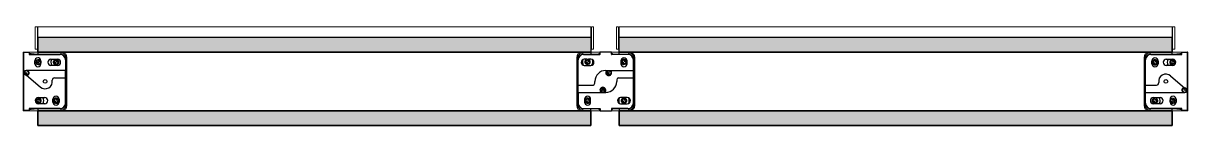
# Model space of a CAD drawing. Header units: inches. Extents: x -1.4 to 38.6, y 7.7 to 11.1.
import ezdxf

# ---------------------------------------------------------------- set-up
doc = ezdxf.new("R2010")
doc.units = ezdxf.units.IN
doc.header["$MEASUREMENT"] = 0
doc.layers.get('0').update_dxf_attribs({"true_color": 0xc2ced6})
for name, color, linetype, lineweight in [('ANTENNA_CLIP', 7, 'Continuous', 15), ('FABRIC-ROLL', 7, 'Continuous', 30), ('HEMBAR', 7, 'Continuous', 9), ('HEMBAR-ENDCAP', 7, 'Continuous', 9), ('SHADE-BRACKET', 7, 'Continuous', 30), ('SUB-BRACKET', 7, 'Continuous', 18)]:
    doc.layers.add(name, color=color, linetype=linetype, lineweight=lineweight)

# ---------------------------------------------------------------- blocks, each defined once
blk = doc.blocks.new('SUB-BRACKET-085606')
at = {"layer": 'SUB-BRACKET', "linetype": 'Continuous'}
for p, q in [((-1.223, 10.195), (-0.111, 10.195)), ((-1.223, 10.195), (-1.223, 10.128)), ((-0.973, 10.125), (-1.223, 10.165)), ((-1.215, 10.158), (-1.176, 10.158)), ((-1.215, 10.156), (-1.164, 10.156)), ((-1.215, 10.12), (-0.161, 10.12)), ((-1.192, 10.16), (-1.192, 10.158)), ((-0.141, 10.125), (-0.973, 10.125)), ((-0.255, 10.125), (-0.255, 10.12)), ((-0.169, 10.125), (-0.169, 10.12)), ((-0.141, 10.131), (-0.141, 10.125)), ((0.077, 10.007), (0.077, 8.383)), ((17.586, 8.383), (17.586, 10.007)), ((17.774, 10.195), (18.386, 10.195)), ((17.804, 10.125), (17.804, 10.131)), ((17.804, 10.125), (18.327, 10.125)), ((17.826, 10.12), (17.826, 10.125)), ((18.386, 10.165), (18.327, 10.125)), ((18.372, 10.156), (18.378, 10.156)), ((18.375, 10.158), (18.378, 10.158)), ((18.386, 10.128), (18.386, 10.195)), ((18.786, 10.195), (19.398, 10.195)), ((18.845, 10.125), (18.786, 10.165)), ((18.797, 10.158), (18.794, 10.158)), ((18.8, 10.156), (18.794, 10.156)), ((19.368, 10.125), (18.845, 10.125)), ((19.368, 10.131), (19.368, 10.125)), ((19.586, 10.007), (19.586, 8.383)), ((37.075, 8.383), (37.075, 10.007)), ((37.263, 10.195), (38.375, 10.195)), ((37.293, 10.125), (37.293, 10.131)), ((37.293, 10.125), (38.125, 10.125)), ((37.313, 10.12), (38.367, 10.12)), ((37.322, 10.125), (37.322, 10.12)), ((37.407, 10.12), (37.407, 10.125)), ((38.375, 10.165), (38.125, 10.125)), ((38.316, 10.156), (38.367, 10.156)), ((38.328, 10.158), (38.367, 10.158)), ((38.344, 10.158), (38.344, 10.16)), ((38.375, 10.128), (38.375, 10.195)), ((0.027, 8.458), (0.027, 9.932)), ((0.047, 9.977), (0.047, 8.413)), ((17.616, 8.413), (17.616, 9.977)), ((19.556, 9.977), (19.556, 8.413)), ((37.105, 8.413), (37.105, 9.977)), ((37.125, 8.458), (37.125, 9.932)), ((-1.223, 8.225), (-0.973, 8.265)), ((-1.223, 8.262), (-1.223, 8.195)), ((-0.111, 8.195), (-1.223, 8.195)), ((-0.161, 8.27), (-1.215, 8.27)), ((-1.164, 8.235), (-1.215, 8.235)), ((-1.176, 8.233), (-1.215, 8.233)), ((-1.192, 8.233), (-1.192, 8.23)), ((-0.141, 8.265), (-0.973, 8.265)), ((-0.255, 8.27), (-0.255, 8.265)), ((-0.169, 8.265), (-0.169, 8.27)), ((-0.141, 8.265), (-0.141, 8.259)), ((18.386, 8.195), (17.774, 8.195)), ((17.804, 8.265), (18.327, 8.265)), ((17.804, 8.259), (17.804, 8.265)), ((18.327, 8.265), (18.386, 8.225)), ((18.372, 8.235), (18.378, 8.235)), ((18.375, 8.233), (18.378, 8.233)), ((18.786, 8.225), (18.845, 8.265)), ((19.398, 8.195), (18.786, 8.195)), ((18.8, 8.235), (18.794, 8.235)), ((18.797, 8.233), (18.794, 8.233)), ((19.368, 8.265), (18.845, 8.265)), ((19.254, 8.27), (19.254, 8.265)), ((19.368, 8.265), (19.368, 8.259)), ((38.375, 8.195), (37.263, 8.195)), ((37.293, 8.265), (38.125, 8.265)), ((37.293, 8.259), (37.293, 8.265)), ((38.367, 8.27), (37.313, 8.27)), ((37.322, 8.265), (37.322, 8.27)), ((37.407, 8.265), (37.407, 8.27)), ((38.125, 8.265), (38.375, 8.225)), ((38.367, 8.235), (38.316, 8.235)), ((38.367, 8.233), (38.328, 8.233)), ((38.344, 8.23), (38.344, 8.233)), ((38.375, 8.195), (38.375, 8.262))]:
    blk.add_line(p, q, dxfattribs=at)
for centre, radius, start, end in [((-1.215, 10.166), 0.00999, 216.8482, 270.0306), ((-1.215, 10.128), 0.008, 180, 270), ((-1.215, 10.166), 0.008, 202.5, 270), ((-0.161, 9.932), 0.188, 0, 90), ((-0.11, 10.131), 0.031, 78.612, 180), ((-0.111, 10.007), 0.188, 0, 90), ((-0.141, 9.977), 0.188, 0, 78.612), ((17.774, 10.007), 0.188, 90, 180), ((17.804, 9.977), 0.188, 101.388, 180), ((17.773, 10.131), 0.031, 0, 101.388), ((18.378, 10.166), 0.008, 269.9999, 337.5), ((18.378, 10.166), 0.01, 270.0013, 323.1301), ((18.378, 10.128), 0.008, 270, 0), ((18.794, 10.166), 0.01, 216.8699, 270), ((18.794, 10.166), 0.008, 202.5, 270), ((19.399, 10.131), 0.031, 78.612, 180), ((19.398, 10.007), 0.188, 0, 90), ((19.368, 9.977), 0.188, 0, 78.612), ((37.263, 10.007), 0.188, 90, 180), ((37.293, 9.977), 0.188, 101.388, 180), ((37.313, 9.932), 0.188, 90, 180), ((37.262, 10.131), 0.031, 0, 101.388), ((38.367, 10.166), 0.008, 270, 337.5), ((38.367, 10.166), 0.0101, 270.0763, 287.8473), ((38.367, 10.128), 0.008, 270, 0), ((38.367, 10.166), 0.01, 287.9693, 305.4192), ((38.367, 10.166), 0.0101, 305.4985, 323.0626), ((-0.161, 8.458), 0.188, 270, 0), ((-0.141, 8.413), 0.188, 281.388, 0), ((17.804, 8.413), 0.188, 180, 258.612), ((19.368, 8.413), 0.188, 281.388, 0), ((37.293, 8.413), 0.188, 180, 258.612), ((37.313, 8.458), 0.188, 180, 270), ((-1.215, 8.262), 0.008, 90, 180), ((-1.215, 8.225), 0.0101, 125.4985, 143.0626), ((-1.215, 8.225), 0.008, 90, 157.5), ((-1.215, 8.225), 0.01, 107.9693, 125.4192), ((-1.215, 8.225), 0.0101, 90.0763, 107.8473), ((-0.11, 8.259), 0.031, 180, 281.388), ((-0.111, 8.383), 0.188, 270, 0), ((17.774, 8.383), 0.188, 180, 270), ((17.773, 8.259), 0.031, 258.612, 0), ((18.378, 8.225), 0.01, 36.8699, 90), ((18.378, 8.225), 0.008, 22.5, 89.9963), ((18.794, 8.225), 0.0101, 125.5005, 143.0625), ((18.794, 8.225), 0.008, 90, 157.5), ((18.794, 8.225), 0.01, 107.9714, 125.4216), ((18.794, 8.225), 0.0101, 90.076, 107.8486), ((19.399, 8.259), 0.031, 180, 281.388), ((19.398, 8.383), 0.188, 270, 0), ((37.263, 8.383), 0.188, 180, 270), ((37.262, 8.259), 0.031, 258.612, 0), ((38.367, 8.262), 0.008, 0, 90), ((38.367, 8.225), 0.00999, 36.8482, 90.0306), ((38.367, 8.225), 0.008, 22.5, 90)]:
    blk.add_arc(centre, radius, start, end, dxfattribs=at)
blk = doc.blocks.new('SCREWS-085606')
at = {"layer": 'ANTENNA_CLIP', "linetype": 'Continuous'}
for p, q in [((-0.992, 9.87), (-0.992, 9.862)), ((-0.901, 9.839), (-0.954, 9.839)), ((-0.915, 9.798), (-0.901, 9.839)), ((-0.881, 9.91), (-0.896, 9.869)), ((-0.896, 9.869), (-0.842, 9.869)), ((-0.392, 9.87), (-0.392, 9.862)), ((-0.301, 9.839), (-0.354, 9.839)), ((-0.315, 9.798), (-0.301, 9.839)), ((-0.281, 9.91), (-0.296, 9.869)), ((-0.296, 9.869), (-0.242, 9.869)), ((17.867, 9.88), (17.867, 9.872)), ((17.959, 9.849), (17.905, 9.849)), ((17.944, 9.809), (17.959, 9.849)), ((17.978, 9.92), (17.964, 9.879)), ((17.964, 9.879), (18.017, 9.879)), ((19.117, 9.88), (19.117, 9.872)), ((19.209, 9.849), (19.155, 9.849)), ((19.194, 9.809), (19.209, 9.849)), ((19.228, 9.92), (19.214, 9.879)), ((19.214, 9.879), (19.267, 9.879)), ((37.448, 9.836), (37.394, 9.836)), ((37.433, 9.796), (37.448, 9.836)), ((37.467, 9.907), (37.453, 9.866)), ((37.453, 9.866), (37.507, 9.866)), ((38.048, 9.836), (37.994, 9.836)), ((38.033, 9.796), (38.048, 9.836)), ((38.067, 9.907), (38.053, 9.866)), ((38.053, 9.866), (38.107, 9.866)), ((38.144, 9.836), (38.144, 9.843)), ((-0.992, 8.555), (-0.992, 8.547)), ((-0.901, 8.524), (-0.954, 8.524)), ((-0.915, 8.483), (-0.901, 8.524)), ((-0.881, 8.595), (-0.896, 8.554)), ((-0.896, 8.554), (-0.842, 8.554)), ((-0.392, 8.555), (-0.392, 8.547)), ((-0.301, 8.524), (-0.354, 8.524)), ((-0.315, 8.483), (-0.301, 8.524)), ((-0.281, 8.595), (-0.296, 8.554)), ((-0.296, 8.554), (-0.242, 8.554)), ((17.867, 8.555), (17.867, 8.547)), ((17.959, 8.524), (17.905, 8.524)), ((17.944, 8.484), (17.959, 8.524)), ((17.978, 8.595), (17.964, 8.554)), ((17.964, 8.554), (18.017, 8.554)), ((19.117, 8.555), (19.117, 8.547)), ((19.209, 8.524), (19.155, 8.524)), ((19.194, 8.484), (19.209, 8.524)), ((19.228, 8.595), (19.214, 8.554)), ((19.214, 8.554), (19.267, 8.554)), ((37.448, 8.521), (37.394, 8.521)), ((37.433, 8.481), (37.448, 8.521)), ((37.467, 8.592), (37.453, 8.551)), ((37.453, 8.551), (37.507, 8.551)), ((37.544, 8.521), (37.544, 8.528)), ((38.048, 8.521), (37.994, 8.521)), ((38.033, 8.481), (38.048, 8.521)), ((38.067, 8.592), (38.053, 8.551)), ((38.053, 8.551), (38.107, 8.551)), ((38.144, 8.521), (38.144, 8.528))]:
    blk.add_line(p, q, dxfattribs=at)
for centre in [(-0.898, 9.854), (-0.298, 9.854), (17.961, 9.864), (19.211, 9.864), (37.45, 9.851), (38.05, 9.851), (-0.898, 8.539), (-0.298, 8.539), (17.961, 8.539), (19.211, 8.539), (37.45, 8.536), (38.05, 8.536)]:
    blk.add_circle(centre, 0.0583, dxfattribs=at)
for centre, radius, start, end in [((-0.898, 9.854), 0.095, 170.4553, 170.4451), ((-0.897, 9.86), 0.0956, 178.7059, 183.459), ((-0.878, 9.854), 0.075, 136.0155, 151.1786), ((-0.891, 9.853), 0.0672, 96.1649, 127.7685), ((-0.891, 9.852), 0.0676, 79.1431, 96.1661), ((-0.298, 9.854), 0.095, 170.4553, 170.4451), ((-0.297, 9.86), 0.0956, 178.7059, 183.459), ((-0.278, 9.854), 0.075, 136.0155, 151.1786), ((-0.291, 9.853), 0.0672, 96.1649, 127.7685), ((-0.291, 9.852), 0.0676, 79.1431, 96.1661), ((17.961, 9.864), 0.095, 170.4553, 170.4451), ((17.963, 9.87), 0.0956, 178.7059, 183.459), ((17.981, 9.864), 0.075, 136.0155, 151.1786), ((17.968, 9.863), 0.0672, 96.1649, 127.7685), ((17.968, 9.863), 0.0676, 79.1431, 96.1661), ((19.211, 9.864), 0.095, 170.4553, 170.4451), ((19.213, 9.87), 0.0956, 178.7059, 183.459), ((19.231, 9.864), 0.075, 136.0155, 151.1786), ((19.218, 9.863), 0.0672, 96.1649, 127.7685), ((19.218, 9.863), 0.0676, 79.1431, 96.1661), ((37.45, 9.851), 0.095, 350.4553, 350.4451), ((37.443, 9.853), 0.0676, 259.1431, 276.1661), ((37.443, 9.852), 0.0672, 276.1649, 307.7685), ((37.43, 9.851), 0.075, 316.0155, 331.1786), ((38.05, 9.851), 0.095, 350.4553, 350.4451), ((38.043, 9.853), 0.0676, 259.1431, 276.1661), ((38.043, 9.852), 0.0672, 276.1649, 307.7685), ((38.03, 9.851), 0.075, 316.0155, 331.1786), ((38.049, 9.846), 0.0956, 358.7059, 3.459), ((-0.898, 8.539), 0.095, 170.4553, 170.4451), ((-0.897, 8.545), 0.0956, 178.7059, 183.459), ((-0.878, 8.539), 0.075, 136.0155, 151.1786), ((-0.891, 8.538), 0.0672, 96.1649, 127.7685), ((-0.891, 8.537), 0.0676, 79.1431, 96.1661), ((-0.298, 8.539), 0.095, 170.4553, 170.4451), ((-0.297, 8.545), 0.0956, 178.7059, 183.459), ((-0.278, 8.539), 0.075, 136.0155, 151.1786), ((-0.291, 8.538), 0.0672, 96.1649, 127.7685), ((-0.291, 8.537), 0.0676, 79.1431, 96.1661), ((17.961, 8.539), 0.095, 170.4553, 170.4451), ((17.963, 8.545), 0.0956, 178.7059, 183.459), ((17.981, 8.539), 0.075, 136.0155, 151.1786), ((17.968, 8.538), 0.0672, 96.1649, 127.7685), ((17.968, 8.538), 0.0676, 79.1431, 96.1661), ((19.211, 8.539), 0.095, 170.4553, 170.4451), ((19.213, 8.545), 0.0956, 178.7059, 183.459), ((19.231, 8.539), 0.075, 136.0155, 151.1786), ((19.218, 8.538), 0.0672, 96.1649, 127.7685), ((19.218, 8.538), 0.0676, 79.1431, 96.1661), ((37.45, 8.536), 0.095, 350.4553, 350.4451), ((37.443, 8.538), 0.0676, 259.1431, 276.1661), ((37.443, 8.537), 0.0672, 276.1649, 307.7685), ((37.43, 8.536), 0.075, 316.0155, 331.1786), ((37.449, 8.531), 0.0956, 358.7059, 3.459), ((38.05, 8.536), 0.095, 350.4553, 350.4451), ((38.043, 8.538), 0.0676, 259.1431, 276.1661), ((38.043, 8.537), 0.0672, 276.1649, 307.7685), ((38.03, 8.536), 0.075, 316.0155, 331.1786), ((38.049, 8.531), 0.0956, 358.7059, 3.459)]:
    blk.add_arc(centre, radius, start, end, dxfattribs=at)
for points, knots in [([(-0.992, 9.854), (-0.992, 9.848), (-0.99, 9.836), (-0.984, 9.82), (-0.975, 9.805), (-0.963, 9.792), (-0.949, 9.781), (-0.933, 9.774), (-0.916, 9.77), (-0.904, 9.769), (-0.898, 9.77)], [0, 0, 0, 0, 0.125025, 0.250061, 0.37504, 0.50004, 0.625061, 0.750076, 0.875084, 1, 1, 1, 1]), ([(-0.971, 9.854), (-0.973, 9.86), (-0.975, 9.874), (-0.973, 9.894), (-0.966, 9.914), (-0.959, 9.925), (-0.954, 9.93)], [0, 0, 0, 0, 0.249043, 0.498197, 0.748334, 1, 1, 1, 1]), ([(-0.946, 9.82), (-0.949, 9.822), (-0.954, 9.827), (-0.962, 9.834), (-0.967, 9.844), (-0.97, 9.85), (-0.971, 9.854)], [0, 0, 0, 0, 0.246874, 0.495823, 0.74686, 1, 1, 1, 1]), ([(-0.898, 9.77), (-0.893, 9.77), (-0.883, 9.772), (-0.87, 9.777), (-0.861, 9.782), (-0.855, 9.786), (-0.849, 9.791), (-0.841, 9.798), (-0.834, 9.809), (-0.827, 9.823), (-0.824, 9.838), (-0.823, 9.849), (-0.824, 9.854)], [0, 0, 0, 0, 0.124968, 0.250002, 0.312578, 0.375175, 0.43776, 0.500333, 0.625286, 0.750176, 0.875075, 1, 1, 1, 1]), ([(-0.824, 9.854), (-0.824, 9.858), (-0.825, 9.865), (-0.828, 9.877), (-0.832, 9.887), (-0.839, 9.896), (-0.847, 9.905), (-0.857, 9.911), (-0.867, 9.916), (-0.874, 9.918), (-0.878, 9.919)], [0, 0, 0, 0, 0.125316, 0.250654, 0.375832, 0.500903, 0.625844, 0.750633, 0.875384, 1, 1, 1, 1]), ([(-0.392, 9.854), (-0.392, 9.848), (-0.39, 9.836), (-0.384, 9.82), (-0.375, 9.805), (-0.363, 9.792), (-0.349, 9.781), (-0.333, 9.774), (-0.316, 9.77), (-0.304, 9.769), (-0.298, 9.77)], [0, 0, 0, 0, 0.125025, 0.250061, 0.37504, 0.50004, 0.625061, 0.750076, 0.875084, 1, 1, 1, 1]), ([(-0.371, 9.854), (-0.373, 9.86), (-0.375, 9.874), (-0.373, 9.894), (-0.366, 9.914), (-0.359, 9.925), (-0.354, 9.93)], [0, 0, 0, 0, 0.249043, 0.498197, 0.748334, 1, 1, 1, 1]), ([(-0.346, 9.82), (-0.349, 9.822), (-0.354, 9.827), (-0.362, 9.834), (-0.367, 9.844), (-0.37, 9.85), (-0.371, 9.854)], [0, 0, 0, 0, 0.246874, 0.495823, 0.74686, 1, 1, 1, 1]), ([(-0.298, 9.77), (-0.293, 9.77), (-0.283, 9.772), (-0.27, 9.777), (-0.261, 9.782), (-0.255, 9.786), (-0.249, 9.791), (-0.241, 9.798), (-0.234, 9.809), (-0.227, 9.823), (-0.224, 9.838), (-0.223, 9.849), (-0.224, 9.854)], [0, 0, 0, 0, 0.124968, 0.250002, 0.312578, 0.375175, 0.43776, 0.500333, 0.625286, 0.750176, 0.875075, 1, 1, 1, 1]), ([(-0.224, 9.854), (-0.224, 9.858), (-0.225, 9.865), (-0.228, 9.877), (-0.232, 9.887), (-0.239, 9.896), (-0.247, 9.905), (-0.257, 9.911), (-0.267, 9.916), (-0.274, 9.918), (-0.278, 9.919)], [0, 0, 0, 0, 0.125316, 0.250654, 0.375832, 0.500903, 0.625844, 0.750633, 0.875384, 1, 1, 1, 1]), ([(17.867, 9.864), (17.868, 9.859), (17.869, 9.847), (17.875, 9.83), (17.885, 9.815), (17.896, 9.802), (17.911, 9.792), (17.926, 9.784), (17.944, 9.78), (17.955, 9.78), (17.961, 9.78)], [0, 0, 0, 0, 0.125025, 0.250061, 0.37504, 0.50004, 0.625061, 0.750076, 0.875084, 1, 1, 1, 1]), ([(17.888, 9.864), (17.886, 9.871), (17.884, 9.884), (17.886, 9.905), (17.893, 9.924), (17.9, 9.936), (17.905, 9.941)], [0, 0, 0, 0, 0.249043, 0.498197, 0.748334, 1, 1, 1, 1]), ([(17.914, 9.831), (17.911, 9.833), (17.905, 9.837), (17.898, 9.845), (17.892, 9.854), (17.889, 9.861), (17.888, 9.864)], [0, 0, 0, 0, 0.246874, 0.495823, 0.74686, 1, 1, 1, 1]), ([(17.961, 9.78), (17.966, 9.781), (17.977, 9.783), (17.989, 9.787), (17.998, 9.792), (18.004, 9.796), (18.01, 9.801), (18.018, 9.809), (18.026, 9.819), (18.032, 9.834), (18.035, 9.849), (18.036, 9.859), (18.035, 9.864)], [0, 0, 0, 0, 0.124968, 0.250002, 0.312578, 0.375175, 0.43776, 0.500333, 0.625286, 0.750176, 0.875075, 1, 1, 1, 1]), ([(18.035, 9.864), (18.035, 9.868), (18.035, 9.876), (18.032, 9.887), (18.027, 9.897), (18.02, 9.907), (18.012, 9.915), (18.003, 9.922), (17.992, 9.927), (17.985, 9.929), (17.981, 9.929)], [0, 0, 0, 0, 0.125316, 0.250654, 0.375832, 0.500903, 0.625844, 0.750633, 0.875384, 1, 1, 1, 1]), ([(19.117, 9.864), (19.118, 9.859), (19.119, 9.847), (19.125, 9.83), (19.135, 9.815), (19.146, 9.802), (19.161, 9.792), (19.176, 9.784), (19.194, 9.78), (19.205, 9.78), (19.211, 9.78)], [0, 0, 0, 0, 0.125025, 0.250061, 0.37504, 0.50004, 0.625061, 0.750076, 0.875084, 1, 1, 1, 1]), ([(19.138, 9.864), (19.136, 9.871), (19.134, 9.884), (19.136, 9.905), (19.143, 9.924), (19.15, 9.936), (19.155, 9.941)], [0, 0, 0, 0, 0.249043, 0.498197, 0.748334, 1, 1, 1, 1]), ([(19.164, 9.831), (19.161, 9.833), (19.155, 9.837), (19.148, 9.845), (19.142, 9.854), (19.139, 9.861), (19.138, 9.864)], [0, 0, 0, 0, 0.246874, 0.495823, 0.74686, 1, 1, 1, 1]), ([(19.211, 9.78), (19.216, 9.781), (19.227, 9.783), (19.239, 9.787), (19.248, 9.792), (19.254, 9.796), (19.26, 9.801), (19.268, 9.809), (19.276, 9.819), (19.282, 9.834), (19.285, 9.849), (19.286, 9.859), (19.285, 9.864)], [0, 0, 0, 0, 0.124968, 0.250002, 0.312578, 0.375175, 0.43776, 0.500333, 0.625286, 0.750176, 0.875075, 1, 1, 1, 1]), ([(19.285, 9.864), (19.285, 9.868), (19.285, 9.876), (19.282, 9.887), (19.277, 9.897), (19.27, 9.907), (19.262, 9.915), (19.253, 9.922), (19.242, 9.927), (19.235, 9.929), (19.231, 9.929)], [0, 0, 0, 0, 0.125316, 0.250654, 0.375832, 0.500903, 0.625844, 0.750633, 0.875384, 1, 1, 1, 1]), ([(37.45, 9.936), (37.445, 9.935), (37.435, 9.933), (37.423, 9.929), (37.413, 9.924), (37.407, 9.919), (37.401, 9.914), (37.394, 9.907), (37.386, 9.897), (37.38, 9.882), (37.376, 9.867), (37.376, 9.857), (37.376, 9.851)], [0, 0, 0, 0, 0.124968, 0.250002, 0.312578, 0.375175, 0.43776, 0.500333, 0.625286, 0.750176, 0.875075, 1, 1, 1, 1]), ([(37.376, 9.851), (37.376, 9.848), (37.377, 9.84), (37.38, 9.829), (37.385, 9.818), (37.391, 9.809), (37.399, 9.801), (37.409, 9.794), (37.419, 9.789), (37.427, 9.787), (37.43, 9.786)], [0, 0, 0, 0, 0.125316, 0.250654, 0.375832, 0.500903, 0.625844, 0.750633, 0.875384, 1, 1, 1, 1]), ([(37.544, 9.851), (37.544, 9.857), (37.542, 9.869), (37.536, 9.885), (37.527, 9.9), (37.515, 9.913), (37.501, 9.924), (37.485, 9.932), (37.468, 9.936), (37.456, 9.936), (37.45, 9.936)], [0, 0, 0, 0, 0.125025, 0.250061, 0.37504, 0.50004, 0.625061, 0.750076, 0.875084, 1, 1, 1, 1]), ([(37.498, 9.885), (37.501, 9.883), (37.507, 9.879), (37.514, 9.871), (37.52, 9.862), (37.522, 9.855), (37.523, 9.851)], [0, 0, 0, 0, 0.246874, 0.495823, 0.74686, 1, 1, 1, 1]), ([(37.523, 9.851), (37.525, 9.845), (37.527, 9.831), (37.525, 9.811), (37.519, 9.792), (37.511, 9.78), (37.507, 9.775)], [0, 0, 0, 0, 0.249043, 0.498197, 0.748334, 1, 1, 1, 1]), ([(38.05, 9.936), (38.045, 9.935), (38.035, 9.933), (38.023, 9.929), (38.013, 9.924), (38.007, 9.919), (38.001, 9.914), (37.994, 9.907), (37.986, 9.897), (37.98, 9.882), (37.976, 9.867), (37.976, 9.857), (37.976, 9.851)], [0, 0, 0, 0, 0.124968, 0.250002, 0.312578, 0.375175, 0.43776, 0.500333, 0.625286, 0.750176, 0.875075, 1, 1, 1, 1]), ([(37.976, 9.851), (37.976, 9.848), (37.977, 9.84), (37.98, 9.829), (37.985, 9.818), (37.991, 9.809), (37.999, 9.801), (38.009, 9.794), (38.019, 9.789), (38.027, 9.787), (38.03, 9.786)], [0, 0, 0, 0, 0.125316, 0.250654, 0.375832, 0.500903, 0.625844, 0.750633, 0.875384, 1, 1, 1, 1]), ([(38.144, 9.851), (38.144, 9.857), (38.142, 9.869), (38.136, 9.885), (38.127, 9.9), (38.115, 9.913), (38.101, 9.924), (38.085, 9.932), (38.068, 9.936), (38.056, 9.936), (38.05, 9.936)], [0, 0, 0, 0, 0.125025, 0.250061, 0.37504, 0.50004, 0.625061, 0.750076, 0.875084, 1, 1, 1, 1]), ([(38.098, 9.885), (38.101, 9.883), (38.107, 9.879), (38.114, 9.871), (38.12, 9.862), (38.122, 9.855), (38.123, 9.851)], [0, 0, 0, 0, 0.246874, 0.495823, 0.74686, 1, 1, 1, 1]), ([(38.123, 9.851), (38.125, 9.845), (38.127, 9.831), (38.125, 9.811), (38.119, 9.792), (38.111, 9.78), (38.107, 9.775)], [0, 0, 0, 0, 0.249043, 0.498197, 0.748334, 1, 1, 1, 1]), ([(-0.992, 8.539), (-0.992, 8.533), (-0.99, 8.521), (-0.984, 8.505), (-0.975, 8.49), (-0.963, 8.477), (-0.949, 8.466), (-0.933, 8.459), (-0.916, 8.455), (-0.904, 8.454), (-0.898, 8.455)], [0, 0, 0, 0, 0.125025, 0.250061, 0.37504, 0.50004, 0.625061, 0.750076, 0.875084, 1, 1, 1, 1]), ([(-0.971, 8.539), (-0.973, 8.545), (-0.975, 8.559), (-0.973, 8.579), (-0.966, 8.599), (-0.959, 8.61), (-0.954, 8.615)], [0, 0, 0, 0, 0.249043, 0.498197, 0.748334, 1, 1, 1, 1]), ([(-0.946, 8.505), (-0.949, 8.507), (-0.954, 8.512), (-0.962, 8.519), (-0.967, 8.529), (-0.97, 8.535), (-0.971, 8.539)], [0, 0, 0, 0, 0.246874, 0.495823, 0.74686, 1, 1, 1, 1]), ([(-0.898, 8.455), (-0.893, 8.455), (-0.883, 8.457), (-0.87, 8.462), (-0.861, 8.467), (-0.855, 8.471), (-0.849, 8.476), (-0.841, 8.483), (-0.834, 8.494), (-0.827, 8.508), (-0.824, 8.523), (-0.823, 8.534), (-0.824, 8.539)], [0, 0, 0, 0, 0.124968, 0.250002, 0.312578, 0.375175, 0.43776, 0.500333, 0.625286, 0.750176, 0.875075, 1, 1, 1, 1]), ([(-0.824, 8.539), (-0.824, 8.543), (-0.825, 8.55), (-0.828, 8.562), (-0.832, 8.572), (-0.839, 8.581), (-0.847, 8.59), (-0.857, 8.596), (-0.867, 8.601), (-0.874, 8.603), (-0.878, 8.604)], [0, 0, 0, 0, 0.125316, 0.250654, 0.375832, 0.500903, 0.625844, 0.750633, 0.875384, 1, 1, 1, 1]), ([(-0.392, 8.539), (-0.392, 8.533), (-0.39, 8.521), (-0.384, 8.505), (-0.375, 8.49), (-0.363, 8.477), (-0.349, 8.466), (-0.333, 8.459), (-0.316, 8.455), (-0.304, 8.454), (-0.298, 8.455)], [0, 0, 0, 0, 0.125025, 0.250061, 0.37504, 0.50004, 0.625061, 0.750076, 0.875084, 1, 1, 1, 1]), ([(-0.371, 8.539), (-0.373, 8.545), (-0.375, 8.559), (-0.373, 8.579), (-0.366, 8.599), (-0.359, 8.61), (-0.354, 8.615)], [0, 0, 0, 0, 0.249043, 0.498197, 0.748334, 1, 1, 1, 1]), ([(-0.346, 8.505), (-0.349, 8.507), (-0.354, 8.512), (-0.362, 8.519), (-0.367, 8.529), (-0.37, 8.535), (-0.371, 8.539)], [0, 0, 0, 0, 0.246874, 0.495823, 0.74686, 1, 1, 1, 1]), ([(-0.298, 8.455), (-0.293, 8.455), (-0.283, 8.457), (-0.27, 8.462), (-0.261, 8.467), (-0.255, 8.471), (-0.249, 8.476), (-0.241, 8.483), (-0.234, 8.494), (-0.227, 8.508), (-0.224, 8.523), (-0.223, 8.534), (-0.224, 8.539)], [0, 0, 0, 0, 0.124968, 0.250002, 0.312578, 0.375175, 0.43776, 0.500333, 0.625286, 0.750176, 0.875075, 1, 1, 1, 1]), ([(-0.224, 8.539), (-0.224, 8.543), (-0.225, 8.55), (-0.228, 8.562), (-0.232, 8.572), (-0.239, 8.581), (-0.247, 8.59), (-0.257, 8.596), (-0.267, 8.601), (-0.274, 8.603), (-0.278, 8.604)], [0, 0, 0, 0, 0.125316, 0.250654, 0.375832, 0.500903, 0.625844, 0.750633, 0.875384, 1, 1, 1, 1]), ([(17.867, 8.539), (17.868, 8.534), (17.869, 8.522), (17.875, 8.505), (17.885, 8.49), (17.896, 8.477), (17.911, 8.467), (17.926, 8.459), (17.944, 8.455), (17.955, 8.455), (17.961, 8.455)], [0, 0, 0, 0, 0.125025, 0.250061, 0.37504, 0.50004, 0.625061, 0.750076, 0.875084, 1, 1, 1, 1]), ([(17.888, 8.539), (17.886, 8.546), (17.884, 8.559), (17.886, 8.58), (17.893, 8.599), (17.9, 8.611), (17.905, 8.616)], [0, 0, 0, 0, 0.249043, 0.498197, 0.748334, 1, 1, 1, 1]), ([(17.914, 8.506), (17.911, 8.508), (17.905, 8.512), (17.898, 8.52), (17.892, 8.529), (17.889, 8.536), (17.888, 8.539)], [0, 0, 0, 0, 0.246874, 0.495823, 0.74686, 1, 1, 1, 1]), ([(17.961, 8.455), (17.966, 8.456), (17.977, 8.458), (17.989, 8.462), (17.998, 8.467), (18.004, 8.471), (18.01, 8.476), (18.018, 8.484), (18.026, 8.494), (18.032, 8.509), (18.035, 8.524), (18.036, 8.534), (18.035, 8.539)], [0, 0, 0, 0, 0.124968, 0.250002, 0.312578, 0.375175, 0.43776, 0.500333, 0.625286, 0.750176, 0.875075, 1, 1, 1, 1]), ([(18.035, 8.539), (18.035, 8.543), (18.035, 8.551), (18.032, 8.562), (18.027, 8.572), (18.02, 8.582), (18.012, 8.59), (18.003, 8.597), (17.992, 8.602), (17.985, 8.604), (17.981, 8.604)], [0, 0, 0, 0, 0.125316, 0.250654, 0.375832, 0.500903, 0.625844, 0.750633, 0.875384, 1, 1, 1, 1]), ([(19.117, 8.539), (19.118, 8.534), (19.119, 8.522), (19.125, 8.505), (19.135, 8.49), (19.146, 8.477), (19.161, 8.467), (19.176, 8.459), (19.194, 8.455), (19.205, 8.455), (19.211, 8.455)], [0, 0, 0, 0, 0.125025, 0.250061, 0.37504, 0.50004, 0.625061, 0.750076, 0.875084, 1, 1, 1, 1]), ([(19.138, 8.539), (19.136, 8.546), (19.134, 8.559), (19.136, 8.58), (19.143, 8.599), (19.15, 8.611), (19.155, 8.616)], [0, 0, 0, 0, 0.249043, 0.498197, 0.748334, 1, 1, 1, 1]), ([(19.164, 8.506), (19.161, 8.508), (19.155, 8.512), (19.148, 8.52), (19.142, 8.529), (19.139, 8.536), (19.138, 8.539)], [0, 0, 0, 0, 0.246874, 0.495823, 0.74686, 1, 1, 1, 1]), ([(19.211, 8.455), (19.216, 8.456), (19.227, 8.458), (19.239, 8.462), (19.248, 8.467), (19.254, 8.471), (19.26, 8.476), (19.268, 8.484), (19.276, 8.494), (19.282, 8.509), (19.285, 8.524), (19.286, 8.534), (19.285, 8.539)], [0, 0, 0, 0, 0.124968, 0.250002, 0.312578, 0.375175, 0.43776, 0.500333, 0.625286, 0.750176, 0.875075, 1, 1, 1, 1]), ([(19.285, 8.539), (19.285, 8.543), (19.285, 8.551), (19.282, 8.562), (19.277, 8.572), (19.27, 8.582), (19.262, 8.59), (19.253, 8.597), (19.242, 8.602), (19.235, 8.604), (19.231, 8.604)], [0, 0, 0, 0, 0.125316, 0.250654, 0.375832, 0.500903, 0.625844, 0.750633, 0.875384, 1, 1, 1, 1]), ([(37.45, 8.621), (37.445, 8.62), (37.435, 8.618), (37.423, 8.614), (37.413, 8.609), (37.407, 8.604), (37.401, 8.599), (37.394, 8.592), (37.386, 8.582), (37.38, 8.567), (37.376, 8.552), (37.376, 8.542), (37.376, 8.536)], [0, 0, 0, 0, 0.124968, 0.250002, 0.312578, 0.375175, 0.43776, 0.500333, 0.625286, 0.750176, 0.875075, 1, 1, 1, 1]), ([(37.376, 8.536), (37.376, 8.533), (37.377, 8.525), (37.38, 8.514), (37.385, 8.503), (37.391, 8.494), (37.399, 8.486), (37.409, 8.479), (37.419, 8.474), (37.427, 8.472), (37.43, 8.471)], [0, 0, 0, 0, 0.125316, 0.250654, 0.375832, 0.500903, 0.625844, 0.750633, 0.875384, 1, 1, 1, 1]), ([(37.544, 8.536), (37.544, 8.542), (37.542, 8.554), (37.536, 8.57), (37.527, 8.585), (37.515, 8.598), (37.501, 8.609), (37.485, 8.617), (37.468, 8.621), (37.456, 8.621), (37.45, 8.621)], [0, 0, 0, 0, 0.125025, 0.250061, 0.37504, 0.50004, 0.625061, 0.750076, 0.875084, 1, 1, 1, 1]), ([(37.498, 8.57), (37.501, 8.568), (37.507, 8.564), (37.514, 8.556), (37.52, 8.547), (37.522, 8.54), (37.523, 8.536)], [0, 0, 0, 0, 0.246874, 0.495823, 0.74686, 1, 1, 1, 1]), ([(37.523, 8.536), (37.525, 8.53), (37.527, 8.516), (37.525, 8.496), (37.519, 8.477), (37.511, 8.465), (37.507, 8.46)], [0, 0, 0, 0, 0.249043, 0.498197, 0.748334, 1, 1, 1, 1]), ([(38.05, 8.621), (38.045, 8.62), (38.035, 8.618), (38.023, 8.614), (38.013, 8.609), (38.007, 8.604), (38.001, 8.599), (37.994, 8.592), (37.986, 8.582), (37.98, 8.567), (37.976, 8.552), (37.976, 8.542), (37.976, 8.536)], [0, 0, 0, 0, 0.124968, 0.250002, 0.312578, 0.375175, 0.43776, 0.500333, 0.625286, 0.750176, 0.875075, 1, 1, 1, 1]), ([(37.976, 8.536), (37.976, 8.533), (37.977, 8.525), (37.98, 8.514), (37.985, 8.503), (37.991, 8.494), (37.999, 8.486), (38.009, 8.479), (38.019, 8.474), (38.027, 8.472), (38.03, 8.471)], [0, 0, 0, 0, 0.125316, 0.250654, 0.375832, 0.500903, 0.625844, 0.750633, 0.875384, 1, 1, 1, 1]), ([(38.144, 8.536), (38.144, 8.542), (38.142, 8.554), (38.136, 8.57), (38.127, 8.585), (38.115, 8.598), (38.101, 8.609), (38.085, 8.617), (38.068, 8.621), (38.056, 8.621), (38.05, 8.621)], [0, 0, 0, 0, 0.125025, 0.250061, 0.37504, 0.50004, 0.625061, 0.750076, 0.875084, 1, 1, 1, 1]), ([(38.098, 8.57), (38.101, 8.568), (38.107, 8.564), (38.114, 8.556), (38.12, 8.547), (38.122, 8.54), (38.123, 8.536)], [0, 0, 0, 0, 0.246874, 0.495823, 0.74686, 1, 1, 1, 1]), ([(38.123, 8.536), (38.125, 8.53), (38.127, 8.516), (38.125, 8.496), (38.119, 8.477), (38.111, 8.465), (38.107, 8.46)], [0, 0, 0, 0, 0.249043, 0.498197, 0.748334, 1, 1, 1, 1])]:
    blk.add_open_spline(points, degree=3, knots=knots, dxfattribs=at)
blk = doc.blocks.new('FABRIC-ROLL-085606')
at = {"layer": 'FABRIC-ROLL', "extrusion": (0, 0, -1)}
h = blk.add_hatch(color=254, dxfattribs=at)
h.paths.add_polyline_path([(-23.499, -1), (-23.499, -1.5), (-4.499, -1.5), (-4.499, -1)])
h.paths.add_polyline_path([(-23.499, 1.5), (-23.499, 1), (-4.499, 1), (-4.499, 1.5)])
h = blk.add_hatch(color=254, dxfattribs=at)
h.paths.add_polyline_path([(-43.466, -1), (-43.466, -1.5), (-24.466, -1.5), (-24.466, -1)])
h.paths.add_polyline_path([(-43.466, 1.5), (-43.466, 1), (-24.466, 1), (-24.466, 1.5)])
at = {"extrusion": (1.22465e-16, 1, 2.22045e-16)}
blk.add_line((43.466, -0.925), (43.466, -1.5), dxfattribs=at)
at = {"layer": 'FABRIC-ROLL', "extrusion": (0, 1, 0)}
for p, q in [((4.499, 0.925), (4.499, 1.5)), ((4.499, 1.5), (23.499, 1.5)), ((23.499, 1.5), (23.499, 0.923)), ((24.466, 0.925), (24.466, 1.5)), ((24.466, 1.5), (43.466, 1.5)), ((43.466, 1.5), (43.466, 0.925)), ((23.499, 1), (4.499, 1)), ((43.466, 1), (24.466, 1)), ((4.499, -1), (23.499, -1)), ((24.466, -1), (43.466, -1)), ((23.499, -1.5), (4.499, -1.5)), ((43.466, -1.5), (24.466, -1.5))]:
    blk.add_line(p, q, dxfattribs=at)
at = {"layer": 'FABRIC-ROLL', "extrusion": (0, 0, -1)}
for p, q in [((4.499, 1.5), (4.499, 1)), ((23.499, 1.5), (4.499, 1.5)), ((23.499, 1), (23.499, 1.5)), ((24.466, 1.5), (24.466, 1)), ((43.466, 1.5), (24.466, 1.5)), ((43.466, 1), (43.466, 1.5)), ((4.499, 1), (23.499, 1)), ((24.466, 1), (43.466, 1)), ((4.499, -1), (4.499, -1.5)), ((23.499, -1), (4.499, -1)), ((23.499, -1.5), (23.499, -1)), ((24.466, -1), (24.466, -1.5)), ((43.466, -1), (24.466, -1)), ((43.466, -1.5), (43.466, -1)), ((23.499, -1.5), (4.499, -1.5)), ((43.466, -1.5), (24.466, -1.5))]:
    blk.add_line(p, q, dxfattribs=at)
at = {"layer": 'FABRIC-ROLL'}
for p, q in [((4.499, -1.5), (4.499, -0.923)), ((23.499, -1.5), (23.499, -0.923))]:
    blk.add_line(p, q, dxfattribs=at)
at = {"layer": 'FABRIC-ROLL', "extrusion": (1.22465e-16, 1, 2.22045e-16)}
blk.add_line((24.466, -0.925), (24.466, -1.5), dxfattribs=at)
blk = doc.blocks.new('HEMBAR-085606')
at = {"layer": 'HEMBAR', "extrusion": (0, 1, 0)}
for p, q in [((4.499, -1.5), (4.499, -1.875)), ((23.499, -1.5), (23.499, -1.875)), ((24.466, -1.5), (24.466, -1.875)), ((43.466, -1.5), (43.466, -1.875)), ((23.499, -1.875), (4.499, -1.875)), ((43.466, -1.875), (24.466, -1.875))]:
    blk.add_line(p, q, dxfattribs=at)
at = {"layer": 'HEMBAR'}
for p, q in [((4.499, -1.509), (23.499, -1.509)), ((24.466, -1.509), (43.466, -1.509))]:
    blk.add_line(p, q, dxfattribs=at)
blk = doc.blocks.new('HEMBAR-ENDCAP-085606')
at = {"layer": 'HEMBAR-ENDCAP', "extrusion": (0, 1, 0)}
for p, q in [((4.409, -1.105), (4.409, -1.869)), ((4.409, -1.105), (4.484, -1.105)), ((4.484, -1.105), (4.484, -1.869)), ((4.484, -1.134), (4.499, -1.134)), ((23.514, -1.134), (23.499, -1.134)), ((23.589, -1.105), (23.514, -1.105)), ((23.514, -1.105), (23.514, -1.869)), ((23.589, -1.105), (23.589, -1.869)), ((24.376, -1.105), (24.376, -1.869)), ((24.376, -1.105), (24.451, -1.105)), ((24.451, -1.105), (24.451, -1.869)), ((24.451, -1.134), (24.466, -1.134)), ((43.481, -1.134), (43.466, -1.134)), ((43.556, -1.105), (43.481, -1.105)), ((43.481, -1.105), (43.481, -1.869)), ((43.556, -1.105), (43.556, -1.869)), ((4.484, -1.465), (4.499, -1.465)), ((4.484, -1.509), (4.499, -1.509)), ((23.514, -1.465), (23.499, -1.465)), ((23.514, -1.509), (23.499, -1.509)), ((24.451, -1.465), (24.466, -1.465)), ((24.451, -1.509), (24.466, -1.509)), ((43.481, -1.465), (43.466, -1.465)), ((43.481, -1.509), (43.466, -1.509)), ((4.409, -1.869), (4.484, -1.869)), ((4.499, -1.854), (4.484, -1.854)), ((23.514, -1.854), (23.499, -1.854)), ((23.589, -1.869), (23.514, -1.869)), ((24.376, -1.869), (24.451, -1.869)), ((24.466, -1.854), (24.451, -1.854)), ((43.481, -1.854), (43.466, -1.854)), ((43.556, -1.869), (43.481, -1.869))]:
    blk.add_line(p, q, dxfattribs=at)
blk = doc.blocks.new('SHADE-BRACKET-085606')
at = {"layer": 'SHADE-BRACKET', "linetype": 'Continuous'}
for p, q in [((-1.423, 10.193), (-1.421, 10.195)), ((-1.423, 10.193), (-1.423, 8.197)), ((-1.422, 10.194), (-1.421, 10.193)), ((-1.421, 10.195), (-1.225, 10.195)), ((-1.421, 10.193), (-1.225, 10.193)), ((-1.421, 10.193), (-1.421, 8.197)), ((-1.225, 10.195), (-1.223, 10.193)), ((-1.224, 10.194), (-1.225, 10.193)), ((-1.225, 10.193), (-1.225, 10.128)), ((-1.215, 10.118), (-0.161, 10.118)), ((17.824, 10.12), (18.378, 10.12)), ((17.824, 10.118), (18.378, 10.118)), ((17.918, 10.12), (17.918, 10.125)), ((18.388, 10.195), (18.386, 10.193)), ((18.784, 10.195), (18.388, 10.195)), ((18.388, 10.128), (18.388, 10.195)), ((18.786, 10.193), (18.784, 10.195)), ((18.784, 10.128), (18.784, 10.195)), ((18.786, 10.128), (18.786, 10.195)), ((19.348, 10.12), (18.794, 10.12)), ((19.348, 10.118), (18.794, 10.118)), ((19.254, 10.125), (19.254, 10.12)), ((19.347, 10.125), (19.347, 10.12)), ((37.313, 10.118), (38.367, 10.118)), ((38.375, 10.193), (38.377, 10.195)), ((38.377, 10.193), (38.376, 10.194)), ((38.377, 10.195), (38.573, 10.195)), ((38.377, 10.193), (38.573, 10.193)), ((38.377, 10.128), (38.377, 10.193)), ((38.575, 10.193), (38.573, 10.195)), ((38.574, 10.194), (38.573, 10.193)), ((38.573, 8.197), (38.573, 10.193)), ((38.575, 8.197), (38.575, 10.193)), ((-1.028, 9.802), (-1.028, 9.901)), ((-0.474, 9.956), (-0.246, 9.956)), ((-0.246, 9.746), (-0.474, 9.746)), ((0.025, 9.932), (0.025, 9.572)), ((17.636, 8.458), (17.636, 9.932)), ((17.638, 9.07), (17.638, 9.932)), ((17.935, 9.955), (17.847, 9.955)), ((17.847, 9.745), (18.075, 9.745)), ((18.075, 9.955), (17.988, 9.955)), ((19.106, 9.899), (19.106, 9.801)), ((19.316, 9.801), (19.316, 9.899)), ((19.534, 9.57), (19.534, 9.932)), ((19.536, 8.458), (19.536, 9.932)), ((37.127, 8.82), (37.127, 9.932)), ((37.345, 9.802), (37.345, 9.901)), ((37.544, 9.836), (37.544, 9.843)), ((37.555, 9.901), (37.555, 9.802)), ((37.837, 9.956), (38.064, 9.956)), ((38.064, 9.746), (37.837, 9.746)), ((-1.373, 9.551), (-1.373, 9.44)), ((-1.303, 9.483), (-1.363, 9.483)), ((-1.363, 9.432), (-1.363, 9.483)), ((-1.356, 9.43), (-1.357, 9.429)), ((-1.274, 9.451), (-1.356, 9.43)), ((-1.336, 9.43), (-1.272, 9.446)), ((0.025, 9.572), (-1.323, 9.572)), ((0.025, 9.57), (-1.323, 9.57)), ((-1.323, 9.42), (-0.835, 9.005)), ((-1.293, 9.441), (-1.293, 9.427)), ((-1.274, 9.451), (-1.274, 9.451)), ((-1.271, 9.441), (-1.272, 9.446)), ((-1.26, 9.522), (-1.259, 9.456)), ((-0.354, 9.32), (0.027, 9.32)), ((0.025, 9.572), (0.026, 9.571)), ((0.025, 9.57), (0.027, 9.572)), ((0.025, 8.458), (0.025, 9.57)), ((18.586, 9.571), (18.961, 9.571)), ((18.636, 9.551), (18.636, 9.44)), ((18.706, 9.483), (18.646, 9.483)), ((18.646, 9.432), (18.646, 9.483)), ((18.696, 9.421), (18.696, 9.483)), ((18.742, 9.445), (18.703, 9.432)), ((18.706, 9.483), (18.706, 9.567)), ((18.72, 9.429), (18.723, 9.432)), ((18.723, 9.432), (18.729, 9.434)), ((18.961, 9.571), (18.961, 9.57)), ((18.961, 9.57), (19.536, 9.57)), ((18.961, 9.257), (18.961, 9.196)), ((19.024, 9.32), (19.536, 9.32)), ((19.534, 9.32), (19.534, 8.458)), ((37.987, 9.386), (38.475, 8.97)), ((17.636, 9.07), (18.147, 9.07)), ((17.636, 8.82), (18.586, 8.82)), ((17.638, 8.82), (17.638, 8.458)), ((18.21, 9.133), (18.21, 9.196)), ((18.44, 8.953), (18.469, 8.961)), ((18.466, 8.908), (18.526, 8.908)), ((18.466, 8.823), (18.466, 8.908)), ((18.476, 8.969), (18.476, 8.908)), ((18.526, 8.908), (18.526, 8.958)), ((18.536, 8.84), (18.536, 8.951)), ((37.125, 9.07), (37.506, 9.07)), ((37.125, 8.818), (37.127, 8.82)), ((37.127, 8.818), (37.126, 8.819)), ((37.127, 8.82), (38.475, 8.82)), ((37.127, 8.818), (38.475, 8.818)), ((37.127, 8.458), (37.127, 8.818)), ((38.412, 8.868), (38.412, 8.934)), ((38.423, 8.949), (38.424, 8.944)), ((38.488, 8.961), (38.424, 8.944)), ((38.426, 8.94), (38.508, 8.961)), ((38.426, 8.94), (38.426, 8.94)), ((38.445, 8.95), (38.445, 8.963)), ((38.455, 8.908), (38.515, 8.908)), ((38.508, 8.961), (38.509, 8.961)), ((38.515, 8.958), (38.515, 8.908)), ((38.525, 8.84), (38.525, 8.951)), ((-0.912, 8.644), (-0.684, 8.644)), ((-0.684, 8.434), (-0.912, 8.434)), ((-0.403, 8.489), (-0.403, 8.588)), ((-0.193, 8.588), (-0.193, 8.489)), ((17.856, 8.588), (17.856, 8.49)), ((18.066, 8.49), (18.066, 8.588)), ((19.325, 8.644), (19.097, 8.644)), ((19.097, 8.434), (19.325, 8.434)), ((37.399, 8.644), (37.626, 8.644)), ((37.626, 8.434), (37.399, 8.434)), ((38.18, 8.588), (38.18, 8.489)), ((-1.423, 8.197), (-1.421, 8.195)), ((-1.422, 8.196), (-1.421, 8.197)), ((-1.225, 8.197), (-1.421, 8.197)), ((-1.225, 8.195), (-1.421, 8.195)), ((-1.225, 8.262), (-1.225, 8.197)), ((-1.225, 8.197), (-1.224, 8.196)), ((-1.225, 8.195), (-1.223, 8.197)), ((-0.161, 8.272), (-1.215, 8.272)), ((17.824, 8.272), (18.378, 8.272)), ((17.824, 8.27), (18.378, 8.27)), ((17.826, 8.27), (17.826, 8.265)), ((17.918, 8.265), (17.918, 8.27)), ((18.386, 8.195), (18.386, 8.262)), ((18.388, 8.195), (18.386, 8.197)), ((18.388, 8.262), (18.388, 8.195)), ((18.388, 8.195), (18.784, 8.195)), ((18.784, 8.262), (18.784, 8.195)), ((18.786, 8.197), (18.784, 8.195)), ((18.786, 8.262), (18.786, 8.195)), ((19.348, 8.272), (18.794, 8.272)), ((19.348, 8.27), (18.794, 8.27)), ((19.347, 8.265), (19.347, 8.27)), ((38.367, 8.272), (37.313, 8.272)), ((38.377, 8.195), (38.375, 8.197)), ((38.376, 8.196), (38.377, 8.197)), ((38.377, 8.197), (38.377, 8.262)), ((38.573, 8.197), (38.377, 8.197)), ((38.573, 8.195), (38.377, 8.195)), ((38.574, 8.196), (38.573, 8.197)), ((38.575, 8.197), (38.573, 8.195))]:
    blk.add_line(p, q, dxfattribs=at)
for centre, radius in [((-1.323, 9.495), 0.075), ((-0.673, 9.195), 0.0625), ((18.686, 9.495), 0.075), ((37.825, 9.195), 0.0625), ((18.486, 8.895), 0.075), ((38.475, 8.895), 0.075)]:
    blk.add_circle(centre, radius, dxfattribs=at)
for centre, radius, start, end in [((-1.215, 10.128), 0.01, 180, 270), ((-0.923, 9.901), 0.105, 2.1798, 180), ((-0.161, 9.932), 0.186, 0, 90), ((17.824, 9.932), 0.188, 90, 180), ((17.824, 9.932), 0.186, 90, 180), ((18.378, 10.128), 0.01, 270, 360), ((18.794, 10.128), 0.01, 180, 270), ((18.794, 10.128), 0.008, 180, 270), ((19.211, 9.899), 0.105, 0, 180), ((19.348, 9.932), 0.188, 360, 90), ((19.348, 9.932), 0.186, 0, 90), ((37.313, 9.932), 0.186, 90, 180), ((37.45, 9.901), 0.105, 0, 180), ((38.367, 10.128), 0.01, 270, 360), ((-0.923, 9.802), 0.105, 180, 0), ((-0.474, 9.851), 0.105, 90, 270), ((-0.298, 9.854), 0.181, 145.3934, 216.4709), ((-0.246, 9.851), 0.105, 270, 90), ((17.847, 9.85), 0.105, 90, 270), ((17.961, 9.864), 0.181, 154.4024, 220.0544), ((18.075, 9.85), 0.105, 270, 90), ((17.961, 9.864), 0.181, 319.9398, 25.5806), ((19.211, 9.801), 0.105, 180, 0), ((37.45, 9.802), 0.105, 180, 0), ((37.449, 9.846), 0.0956, 358.7059, 3.459), ((37.837, 9.851), 0.105, 90, 270), ((38.05, 9.851), 0.181, 144.4612, 215.5388), ((38.064, 9.851), 0.105, 270, 90), ((-1.323, 9.495), 0.077, 89.9979, 271.7189), ((-1.323, 9.495), 0.1, 284.7668, 48.5897), ((-1.57, 9.519), 0.31, 0.6236, 3.2303), ((-0.673, 9.195), 0.25, 229.5939, 9.1706), ((-0.354, 9.247), 0.0735, 90, 189.1706), ((18.586, 9.196), 0.376, 90, 180), ((18.686, 9.495), 0.1, 130.5334, 49.467), ((19.024, 9.257), 0.063, 90, 180), ((37.825, 9.195), 0.25, 49.5939, 189.1706), ((18.147, 9.133), 0.063, 270, 0), ((18.486, 8.895), 0.1, 311.407, 228.5932), ((18.586, 9.196), 0.376, 270, 0), ((37.506, 9.144), 0.0735, 270, 9.1706), ((38.475, 8.895), 0.1, 104.7668, 228.5897), ((38.722, 8.872), 0.31, 180.6236, 183.2303), ((38.475, 8.895), 0.077, 269.9979, 91.7189), ((-0.912, 8.539), 0.105, 90, 270), ((-0.898, 8.539), 0.181, 324.4612, 35.5388), ((-0.684, 8.539), 0.105, 270, 90), ((-0.298, 8.588), 0.105, 0, 180), ((-0.298, 8.489), 0.105, 180, 0), ((-0.161, 8.458), 0.186, 270, 360), ((17.824, 8.458), 0.188, 180, 270), ((17.824, 8.458), 0.186, 180, 270), ((17.961, 8.588), 0.105, 0, 180), ((17.961, 8.49), 0.105, 180, 0), ((19.097, 8.539), 0.105, 90, 270), ((19.211, 8.539), 0.181, 147.5108, 212.4821), ((19.325, 8.539), 0.105, 270, 90), ((19.348, 8.458), 0.188, 270, 0), ((19.348, 8.458), 0.186, 270, 360), ((19.211, 8.539), 0.181, 327.5108, 32.4821), ((37.313, 8.458), 0.186, 180, 270), ((37.399, 8.539), 0.105, 90, 270), ((37.45, 8.536), 0.181, 325.3934, 36.4709), ((37.626, 8.539), 0.105, 270, 90), ((38.075, 8.588), 0.105, 0, 180), ((38.075, 8.489), 0.105, 182.1798, 0), ((-1.215, 8.262), 0.01, 90, 180), ((18.378, 8.262), 0.01, 0, 90), ((18.378, 8.262), 0.008, 0, 90), ((18.794, 8.262), 0.01, 90, 180), ((18.794, 8.262), 0.008, 90, 180), ((38.367, 8.262), 0.01, 0, 90)]:
    blk.add_arc(centre, radius, start, end, dxfattribs=at)
for points, knots in [([(-1.34, 9.423), (-1.34, 9.424), (-1.34, 9.425), (-1.339, 9.427), (-1.338, 9.428), (-1.338, 9.428), (-1.337, 9.429), (-1.337, 9.43), (-1.336, 9.43)], [0, 0, 0, 0, 0.350588, 0.499398, 0.630642, 0.744839, 0.843064, 1, 1, 1, 1]), ([(-1.272, 9.446), (-1.272, 9.447), (-1.272, 9.447), (-1.272, 9.448), (-1.272, 9.449), (-1.272, 9.449), (-1.273, 9.45), (-1.273, 9.45), (-1.273, 9.451), (-1.273, 9.451), (-1.274, 9.451)], [0, 0, 0, 0, 0.200424, 0.380159, 0.537825, 0.672503, 0.784049, 0.873204, 0.942844, 1, 1, 1, 1]), ([(18.703, 9.432), (18.703, 9.432), (18.702, 9.431), (18.701, 9.43), (18.701, 9.429), (18.7, 9.428), (18.699, 9.425), (18.699, 9.423), (18.698, 9.422)], [0, 0, 0, 0, 0.146403, 0.242997, 0.357471, 0.490468, 0.642114, 1, 1, 1, 1]), ([(18.469, 8.961), (18.469, 8.961), (18.47, 8.961), (18.471, 8.962), (18.471, 8.963), (18.472, 8.964), (18.473, 8.966), (18.473, 8.967), (18.473, 8.968)], [0, 0, 0, 0, 0.153668, 0.251129, 0.365168, 0.496807, 0.646503, 1, 1, 1, 1]), ([(38.424, 8.944), (38.424, 8.944), (38.424, 8.943), (38.424, 8.942), (38.424, 8.941), (38.425, 8.941), (38.425, 8.94), (38.425, 8.94), (38.426, 8.94), (38.426, 8.94), (38.426, 8.94)], [0, 0, 0, 0, 0.200424, 0.380159, 0.537825, 0.672503, 0.784049, 0.873204, 0.942844, 1, 1, 1, 1]), ([(38.493, 8.968), (38.492, 8.967), (38.492, 8.965), (38.491, 8.964), (38.491, 8.963), (38.49, 8.962), (38.489, 8.961), (38.489, 8.961), (38.488, 8.961)], [0, 0, 0, 0, 0.350588, 0.499398, 0.630642, 0.744839, 0.843064, 1, 1, 1, 1])]:
    blk.add_open_spline(points, degree=3, knots=knots, dxfattribs=at)
blk = doc.blocks.new('ROLL-085606')
blk.add_blockref('SHADE-BRACKET-085606', (0, 0))
at = {"layer": 'FABRIC-ROLL', "extrusion": (0, -1.22465e-16, -1), "rotation": 180}
blk.add_blockref('FABRIC-ROLL-085606', (5.423, 9.195), dxfattribs=at)
at = {"layer": 'HEMBAR', "extrusion": (0, -1.22465e-16, -1), "rotation": 180}
blk.add_blockref('HEMBAR-085606', (5.423, 9.195), dxfattribs=at)
at = {"layer": 'HEMBAR-ENDCAP', "extrusion": (0, -1.22465e-16, -1), "rotation": 180}
blk.add_blockref('HEMBAR-ENDCAP-085606', (5.423, 9.195), dxfattribs=at)
blk = doc.blocks.new('SYSTEM-085606')
for name in ['ROLL-085606', 'SCREWS-085606']:
    blk.add_blockref(name, (0, 0))

msp = doc.modelspace()

# ---------------------------------------------------------------- block references
for name in ['SYSTEM-085606', 'SUB-BRACKET-085606']:
    msp.add_blockref(name, (0, 0))

doc.saveas('drawing.dxf')
